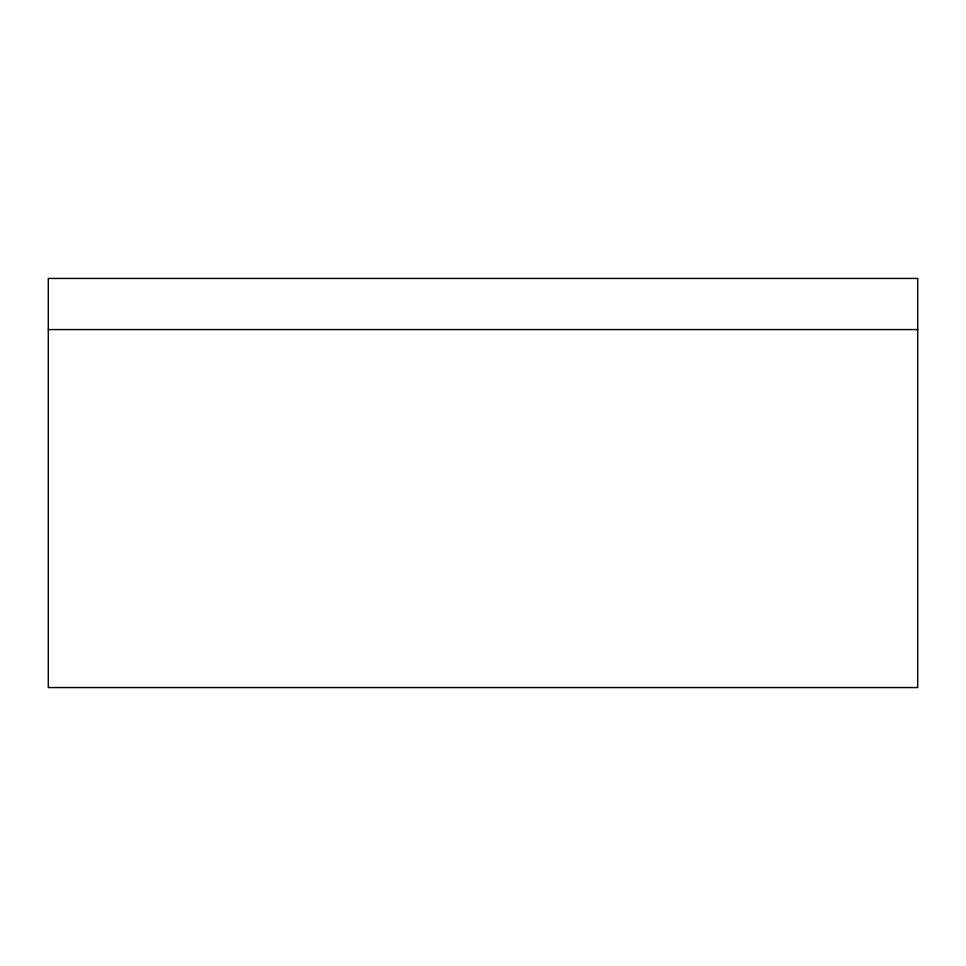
<?xml version="1.0" encoding="UTF-8"?>
<svg xmlns="http://www.w3.org/2000/svg" width="966" height="966" viewBox="0 0 966 966"><rect width="100%" height="100%" fill="white"/><g stroke="black" fill="none" stroke-linecap="round" stroke-linejoin="round"><path stroke-width="1.45" d="M48.3 329.575L917.7 329.575M917.7 278.437L48.3 278.437L48.3 687.563L917.7 687.563L917.7 278.437"/></g></svg>
